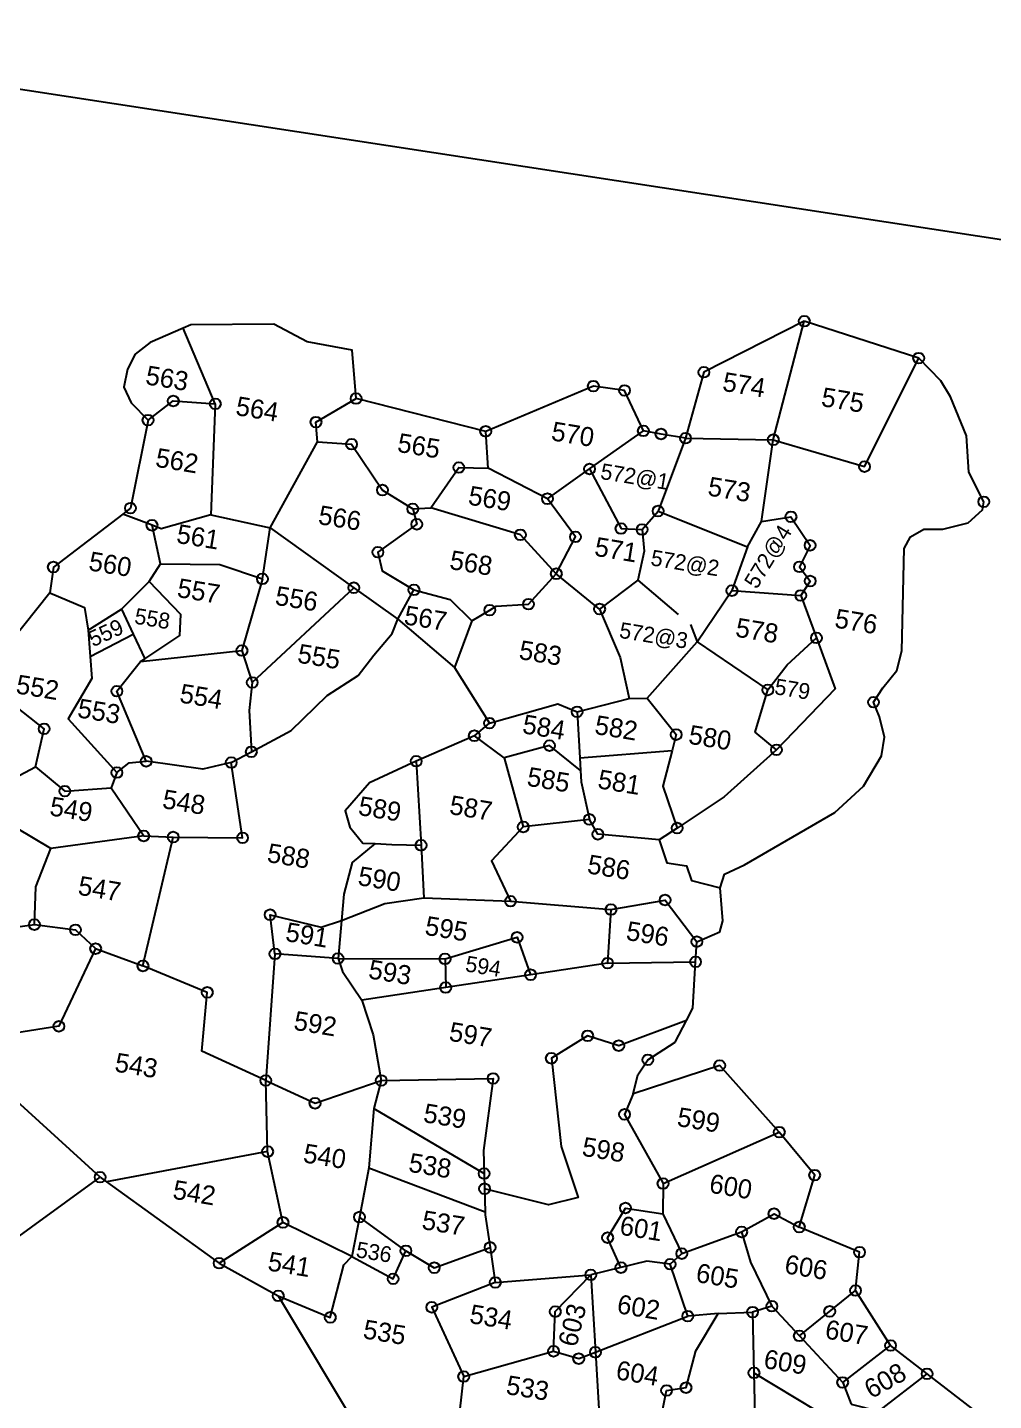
# Model space of a CAD drawing. Header units: metres. Extents: x 257001 to 263849, y 2203477 to 2206997.
# Drawn here: x 261844.2 to 262073, y 2205424.2 to 2205749.5 of the extents above; entities that cross this region are included whole.
import ezdxf

# ---------------------------------------------------------------- set-up
doc = ezdxf.new("R2010")
doc.units = ezdxf.units.M
doc.header["$MEASUREMENT"] = 0
doc.linetypes.add('DASHED', pattern=[0.75, 0.5, -0.25])
for name, color, linetype in [('OFF', 1, 'Continuous'), ('POLY_PARCEL', 6, 'Continuous'), ('POLY_SUBPARCEL', 6, 'DASHED'), ('POLY_WATER', 4, 'Continuous'), ('SYM_STONE', 1, 'Continuous'), ('TEXT_PARCEL', 7, 'Continuous')]:
    doc.layers.add(name, color=color, linetype=linetype)
doc.styles.add('TEXT_MAP', font='KRDEV050.TTF', dxfattribs={"height": 1.8})

# ---------------------------------------------------------------- blocks, each defined once
blk = doc.blocks.new('STONE')
at = {"layer": 'SYM_STONE'}
blk.add_circle((0, 0), 0.511, dxfattribs=at)
blk = doc.blocks.new('FRTH')
at = {"layer": 'OFF'}
blk.add_lwpolyline([(363.52, 1065.39), (42.05, 1061.92)], dxfattribs=at)
at = {"layer": 'POLY_PARCEL'}
for points in [[(157.39, 1052.74), (148.81, 1046.44), (148.11, 1040)], [(156.32, 1041.21), (157.39, 1052.74)], [(168.63, 1051.05), (157.39, 1052.74)], [(156.32, 1041.21), (165.24, 1040.1), (168.63, 1051.05)], [(158.24, 998.58), (158.45, 999.92), (160.14, 1001.12), (167.78, 1007.38), (170.04, 1010.27), (171.25, 1013.38), (171.25, 1015.15), (170.47, 1016.99), (169.69, 1018.26), (170.33, 1019.74), (171.39, 1021.58), (171.53, 1023.49), (170.19, 1033.06), (170.61, 1034.27), (171.74, 1035.18), (173.51, 1035.47), (175.77, 1036.46), (176.9, 1037.87), (176.9, 1038.65), (175.06, 1041.19), (174.29, 1044.55), (172.17, 1047.94), (171.03, 1049.28), (168.63, 1051.05)], [(116.78, 1038.65), (115.67, 1043.1), (111.35, 1043.2), (107.96, 1044.34), (100.25, 1042.99), (99.58, 1042.56)], [(99.58, 1042.56), (96.72, 1040.73), (95.51, 1039.39), (95.02, 1037.9), (94.95, 1036.14), (95.87, 1034.8), (97.71, 1033.45)], [(103.73, 1036), (99.58, 1042.56)], [(144.07, 1040.04), (141.69, 1043.52), (138.72, 1043.45), (129.37, 1037.58)], [(148.11, 1040), (156.32, 1041.21)], [(156.47, 1033.39), (156.32, 1041.21)], [(139.63, 1035.66), (144.07, 1040.04)], [(148.11, 1040), (145.76, 1040.02), (144.07, 1040.04)], [(148.11, 1040), (146.67, 1032.79)], [(113.86, 1034.02), (113.4, 1035.84), (116.78, 1038.65)], [(129.37, 1037.58), (116.78, 1038.65)], [(130.16, 1034.17), (129.37, 1037.58)], [(97.71, 1033.45), (99.77, 1035.62), (103.73, 1036)], [(103.73, 1036), (105.03, 1025.57)], [(136.16, 1032.24), (139.63, 1035.66)], [(139.63, 1035.66), (143.48, 1030.59), (145.46, 1030.82)], [(97.71, 1033.45), (97.42, 1024.97), (96.79, 1024.3)], [(110.74, 1025.26), (113.86, 1034.02)], [(113.86, 1034.02), (117.06, 1034.32), (120.64, 1030.52), (123.76, 1029.22)], [(125.44, 1029.6), (127.42, 1033.79), (130.16, 1034.17)], [(136.16, 1032.24), (130.16, 1034.17)], [(155.56, 1030.82), (156.47, 1033.39)], [(156.47, 1033.39), (159.15, 1034.29), (161.37, 1031.92), (160.71, 1029.75), (161.93, 1028.59), (161.27, 1027.1)], [(138.14, 1025.38), (139.36, 1029.11), (136.16, 1032.24)], [(145.46, 1030.82), (146.67, 1032.79)], [(146.67, 1032.79), (155.56, 1030.82)], [(145.46, 1030.82), (146, 1028.84), (145.84, 1026.02)], [(123.76, 1029.22), (125.44, 1029.6)], [(138.14, 1025.38), (134.19, 1028.46), (125.44, 1029.6)], [(123.76, 1029.22), (124.37, 1027.85), (121.17, 1024.65), (121.85, 1022.98), (125.11, 1021.69)], [(154.78, 1026.5), (161.27, 1027.1)], [(161.27, 1027.1), (163.38, 1023.38)], [(105.03, 1025.57), (100.61, 1023.51), (99.69, 1023.7)], [(105.03, 1025.57), (110.74, 1025.26)], [(145.84, 1026.02), (142.72, 1022.75)], [(152.31, 1021.2), (154.78, 1026.5)], [(96.79, 1024.3), (91.13, 1018.29), (91.2, 1015.82)], [(99.69, 1023.7), (96.79, 1024.3)], [(110.81, 1020.39), (110.74, 1025.26)], [(110.74, 1025.26), (119.47, 1020.97)], [(130.98, 1019.68), (132.49, 1020.96), (133.04, 1021.43), (136.01, 1022.11), (138.14, 1025.38)], [(142.72, 1022.75), (138.14, 1025.38)], [(101.06, 1020.24), (99.69, 1023.7)], [(159.65, 1017.78), (161.07, 1020.41), (163.38, 1023.38)], [(163.38, 1023.38), (165.92, 1018.92), (161.37, 1012.33)], [(124.07, 1018.72), (125.11, 1021.69)], [(125.11, 1021.69), (128.62, 1021.35), (130.98, 1019.68)], [(142.72, 1022.75), (145.38, 1018.53), (146.84, 1014.87)], [(101.06, 1020.24), (106.63, 1021.08), (110.81, 1020.39)], [(110.81, 1020.39), (110, 1013.39)], [(111.45, 1010.57), (119.47, 1020.97)], [(119.47, 1020.97), (124.07, 1018.72)], [(148.52, 1015.18), (152.31, 1021.2)], [(152.31, 1021.2), (159.65, 1017.78)], [(100.3, 1018.41), (101.06, 1020.24)], [(130.98, 1019.68), (130.09, 1015.06)], [(98.13, 1015.41), (98.17, 1015.44), (100.3, 1018.41)], [(101.06, 1011.12), (103.99, 1013.84), (103.76, 1015.82), (100.3, 1018.41)], [(112.43, 1004.09), (115.82, 1006.7), (118.64, 1010.5), (121.23, 1012.86), (122.37, 1014.99), (123.74, 1017.28), (124.07, 1018.72)], [(124.07, 1018.72), (130.09, 1015.06)], [(161.37, 1012.33), (159.1, 1013.64), (159.65, 1017.78)], [(91.2, 1015.82), (88.3, 1010.66), (83.28, 1010.87), (82.13, 1009.84)], [(91.2, 1015.82), (94.67, 1014.99), (95.35, 1012.93)], [(95.35, 1012.93), (98.13, 1015.41)], [(98.13, 1015.41), (99.6, 1013.25)], [(146.84, 1014.87), (148.52, 1015.18)], [(148.52, 1015.18), (151.79, 1012.21), (151.65, 1010.66)], [(130.09, 1015.06), (134.2, 1010.42)], [(142.2, 1012.82), (146.84, 1014.87)], [(95.35, 1012.93), (95.95, 1010.5)], [(95.95, 1010.5), (99.6, 1013.25)], [(99.6, 1013.25), (101.06, 1011.12)], [(100.71, 1010.8), (110, 1013.39)], [(110, 1013.39), (111.45, 1010.57)], [(134.2, 1010.42), (140.29, 1013.27), (142.2, 1012.82)], [(142.2, 1012.82), (143.15, 1008.56)], [(161.37, 1012.33), (157.23, 1007.13), (153.31, 1003.51)], [(95.95, 1010.5), (96.44, 1008.49), (94.85, 1004.36), (100.21, 1000.09)], [(102.77, 1001.59), (98.96, 1007.68), (100.71, 1010.8)], [(100.71, 1010.8), (101.06, 1011.12)], [(111.45, 1010.57), (111.6, 1007.91), (112.43, 1004.09)], [(132.98, 1009.01), (134.2, 1010.42)], [(143.15, 1008.56), (151.65, 1010.66)], [(151.65, 1010.66), (151.34, 1007.19), (153.31, 1003.51)], [(92.53, 999.37), (92.75, 1003.06), (89.06, 1005.09), (86.23, 1008.34), (82.13, 1009.84)], [(132.98, 1009.01), (127.95, 1005.74)], [(136.1, 1007.41), (132.98, 1009.01)], [(143.41, 1007.39), (140.14, 1009.24), (136.1, 1007.41)], [(136.1, 1007.41), (138.94, 1001.25)], [(143.15, 1008.56), (143.41, 1007.39)], [(143.41, 1007.39), (143.64, 1006.35), (145, 1002.97)], [(127.95, 1005.74), (123.92, 1003), (122.09, 1000.03), (122.77, 998.58), (124.22, 997.29), (125.38, 997.42)], [(127.95, 1005.74), (129.69, 997.97)], [(110.72, 1002.78), (112.43, 1004.09)], [(153.31, 1003.51), (151.82, 1002.13)], [(110.72, 1002.78), (108.18, 1001.74), (102.77, 1001.59)], [(106.45, 994.94), (112.93, 995.93), (110.72, 1002.78)], [(145, 1002.97), (138.94, 1001.25)], [(151.82, 1002.13), (146.01, 1001.71), (145, 1002.97)], [(100.21, 1000.09), (101.22, 1001.18), (102.77, 1001.59)], [(138.94, 1001.25), (136.49, 997.59), (138.89, 994.13)], [(151.82, 1002.13), (152.88, 1000.09), (154.75, 1000.14), (155.46, 998.83), (158.24, 998.58)], [(100.21, 1000.09), (99.92, 998.57)], [(89.85, 994.09), (90.72, 998), (92.53, 999.37)], [(92.53, 999.37), (95.64, 997.56), (99.92, 998.57)], [(99.92, 998.57), (103.68, 994.59)], [(156.89, 993.21), (158.87, 994.48), (159.01, 995.54), (158.24, 998.58)], [(125.38, 997.42), (123.53, 995.31), (123.23, 992.23), (123.42, 989.73)], [(125.38, 997.42), (126.96, 997.59), (129.69, 997.97)], [(129.69, 997.97), (130.77, 993.1)], [(148.39, 994.89), (153.29, 996.61), (156.89, 993.21)], [(103.68, 994.59), (95.21, 991.99)], [(103.68, 994.59), (106.45, 994.94)], [(105.61, 982.45), (106.45, 994.94)], [(138.89, 994.13), (148.39, 994.89)], [(148.39, 994.89), (148.89, 989.84)], [(95.21, 991.99), (89.85, 994.09)], [(123.42, 989.73), (127.19, 992), (130.77, 993.1)], [(130.77, 993.1), (138.89, 994.13)], [(157.08, 991.31), (156.89, 993.21)], [(94.85, 984.64), (94.41, 988.18), (95.21, 991.99)], [(133.67, 987.74), (140.06, 990.86), (141.89, 987.58)], [(148.89, 989.84), (157.08, 991.31)], [(157.12, 985.71), (157.53, 986.95), (157.08, 991.31)], [(117.73, 985.6), (116.68, 989.18), (121.63, 988.8), (123.42, 989.73)], [(123.42, 989.73), (123.69, 986.14)], [(148.89, 989.84), (141.89, 987.58)], [(123.69, 986.14), (133.67, 987.74)], [(133.67, 987.74), (134.17, 985.08)], [(141.89, 987.58), (134.17, 985.08)], [(123.69, 986.14), (117.73, 985.6)], [(117.73, 985.6), (118.82, 973.65)], [(123.69, 986.14), (124.3, 985), (126.55, 982.61)], [(157.12, 985.71), (151.2, 982.31), (148.15, 982.76), (145.11, 980.1), (147.39, 972.03), (149.75, 967.54), (147.09, 966.4), (140.88, 966.91)], [(153.29, 978.05), (153.43, 979.89), (154.13, 981.44), (156.4, 983.49), (157.12, 985.71)], [(91.13, 983.49), (94.85, 984.64)], [(94.85, 984.64), (98.76, 984.79), (100.93, 983.34)], [(134.17, 985.08), (126.55, 982.61)], [(100.93, 983.34), (98.69, 975.53), (94.7, 974.23), (94.3, 968.74)], [(100.93, 983.34), (105.61, 982.45)], [(118.82, 973.65), (112.39, 975.41), (112.01, 980.97), (105.61, 982.45)], [(126.55, 982.61), (128.12, 979.56), (129.58, 975.42)], [(167.5, 976.71), (160.92, 982.01), (153.29, 978.05)], [(153.29, 978.05), (152.8, 975.99), (157.45, 970.13)], [(129.58, 975.42), (139.99, 977.33), (140.19, 970.47), (140.61, 968.32)], [(157.45, 970.13), (167.5, 976.71)], [(170.82, 968.16), (171.46, 973.24), (167.5, 976.71)], [(118.82, 973.65), (123.76, 972.28), (129.58, 975.42)], [(129.58, 975.42), (129.32, 972.7)], [(120.08, 967.04), (118.82, 973.65)], [(129.32, 972.7), (140.61, 968.32)], [(129.32, 972.7), (129.78, 967.07)], [(157.45, 970.13), (157.9, 967.31)], [(165.52, 966.82), (168.26, 969.02), (170.82, 968.16)], [(140.61, 968.32), (140.88, 966.91)], [(154.81, 961.64), (153.11, 964.23), (154.32, 967.27), (157.9, 967.31)], [(157.9, 967.31), (160.27, 963.88)], [(177.04, 963.1), (176.83, 966.74), (170.82, 968.16)], [(120.08, 967.04), (105.52, 961.76)], [(122.6, 960.68), (120.08, 967.04)], [(129.78, 967.07), (129.65, 962.35)], [(129.78, 967.07), (141.3, 964.75)], [(140.88, 966.91), (141.3, 964.75)], [(160.27, 963.88), (165.52, 966.82)], [(165.52, 966.82), (166.82, 964.15), (169.48, 960.35)], [(141.3, 964.75), (141.35, 964.49), (142.3, 961.52)], [(159.35, 962.71), (160.27, 963.88)], [(104.85, 962.09), (105.52, 961.76)], [(129.65, 962.35), (129.55, 958.54)], [(134.5, 959.91), (129.65, 962.35)], [(159.35, 962.71), (157.14, 962.63), (154.81, 961.64)], [(161.79, 958.14), (159.35, 962.71)], [(172.5, 958.01), (177.04, 963.1)], [(181.15, 958.51), (177.04, 963.1)], [(105.52, 961.76), (117.27, 955.89)], [(122.6, 960.68), (117.27, 955.89)], [(129.55, 958.54), (122.6, 960.68)], [(134.5, 959.91), (137.4, 958.77), (142.3, 961.52)], [(142.3, 961.52), (143.32, 958.33)], [(154.81, 961.64), (152.11, 960.5)], [(129.55, 958.54), (133.74, 957.1), (134.5, 959.91)], [(143.32, 958.33), (152.11, 960.5)], [(149.81, 952.8), (149.36, 956.53), (152.11, 960.5)], [(152.11, 960.5), (153.73, 953.35)], [(164.59, 958.86), (167.77, 959.51)], [(169.48, 960.35), (167.77, 959.51)], [(167.77, 959.51), (168.83, 953.86)], [(169.48, 960.35), (172.5, 958.01)], [(123.29, 953.75), (128.47, 952.54), (128.92, 957.64), (129.55, 958.54)], [(143.32, 958.33), (137.78, 955.04), (141.82, 949.07)], [(153.73, 953.35), (161.79, 958.14)], [(158.27, 946.69), (160.8, 947.2), (160.95, 950.88), (162.72, 951.44), (163.07, 955.02), (164.59, 958.86)], [(164.59, 958.86), (161.79, 958.14)], [(172.5, 958.01), (177.25, 954.33)], [(177.25, 954.33), (181.15, 958.51)], [(184.99, 956.43), (181.15, 958.51)], [(117.27, 955.89), (123.29, 953.75)], [(178.39, 952.43), (181.06, 952.2), (184.99, 956.43)], [(189.77, 953.85), (184.99, 956.43)], [(177.25, 954.33), (178.39, 952.43)], [(123.29, 953.75), (133.19, 942.07), (141.99, 945.73)], [(149.81, 952.8), (152.27, 952.5), (153.73, 953.35)], [(153.73, 953.35), (155.04, 947.6)], [(168.83, 953.86), (175.27, 951.29)], [(168.83, 953.86), (171.05, 942.02)], [(141.82, 949.07), (149.81, 952.8)], [(141.99, 945.73), (141.82, 949.07)]]:
    blk.add_lwpolyline(points, dxfattribs=at)
at = {"layer": 'POLY_SUBPARCEL', "ltscale": 10}
for points in [[(155.56, 1030.82), (154.78, 1026.5)], [(145.84, 1026.02), (151.43, 1022.69), (152.31, 1021.2)]]:
    blk.add_lwpolyline(points, dxfattribs=at)
at = {"layer": 'POLY_WATER'}
for points in [[(104.85, 962.09), (95.1, 968.44), (94.3, 968.74)], [(82.29, 939.22), (104.85, 962.09)]]:
    blk.add_lwpolyline(points, dxfattribs=at)
at = {"layer": 'SYM_STONE'}
for p in [(157.39, 1052.74), (168.63, 1051.05), (148.81, 1046.44), (138.72, 1043.45), (141.69, 1043.52), (156.32, 1041.21), (144.07, 1040.04), (145.76, 1040.02), (148.11, 1040), (165.24, 1040.1), (116.78, 1038.65), (176.9, 1038.65), (129.37, 1037.58), (99.77, 1035.62), (103.73, 1036), (113.4, 1035.84), (139.63, 1035.66), (117.06, 1034.32), (159.15, 1034.29), (97.71, 1033.45), (127.42, 1033.79), (146.67, 1032.79), (136.16, 1032.24), (161.37, 1031.92), (120.64, 1030.52), (143.48, 1030.59), (145.46, 1030.82), (123.76, 1029.22), (139.36, 1029.11), (160.71, 1029.75), (124.37, 1027.85), (134.19, 1028.46), (161.93, 1028.59), (154.78, 1026.5), (161.27, 1027.1), (138.14, 1025.38), (97.42, 1024.97), (99.69, 1023.7), (121.17, 1024.65), (142.72, 1022.75), (163.38, 1023.38), (125.11, 1021.69), (136.01, 1022.11), (110.81, 1020.39), (119.47, 1020.97), (132.49, 1020.96), (91.13, 1018.29), (159.65, 1017.78), (169.69, 1018.26), (110, 1013.39), (142.2, 1012.82), (151.79, 1012.21), (161.37, 1012.33), (111.45, 1010.57), (134.2, 1010.42), (132.98, 1009.01), (140.14, 1009.24), (98.96, 1007.68), (127.95, 1005.74), (92.75, 1003.06), (112.43, 1004.09), (145, 1002.97), (153.31, 1003.51), (110.72, 1002.78), (146.01, 1001.71), (102.77, 1001.59), (138.94, 1001.25), (100.21, 1000.09), (129.69, 997.97), (95.64, 997.56), (153.29, 996.61), (112.93, 995.93), (103.68, 994.59), (106.45, 994.94), (138.89, 994.13), (148.39, 994.89), (156.89, 993.21), (157.08, 991.31), (140.06, 990.86), (116.68, 989.18), (148.89, 989.84), (133.67, 987.74), (141.89, 987.58), (123.69, 986.14), (98.76, 984.79), (117.73, 985.6), (134.17, 985.08), (94.85, 984.64), (100.93, 983.34), (105.61, 982.45), (148.15, 982.76), (151.2, 982.31), (112.01, 980.97), (154.13, 981.44), (160.92, 982.01), (145.11, 980.1), (139.99, 977.33), (152.8, 975.99), (167.5, 976.71), (98.69, 975.53), (129.58, 975.42), (118.82, 973.65), (171.46, 973.24), (123.76, 972.28), (157.45, 970.13), (140.61, 968.32), (168.26, 969.02), (170.82, 968.16), (120.08, 967.04), (140.88, 966.91), (154.32, 967.27), (165.52, 966.82), (176.83, 966.74), (153.11, 964.23), (159.35, 962.71), (160.27, 963.88), (177.04, 963.1), (104.85, 962.09), (129.65, 962.35), (142.3, 961.52), (154.81, 961.64), (122.6, 960.68), (152.11, 960.5), (169.48, 960.35), (174.95, 960.76), (134.5, 959.91), (167.77, 959.51), (137.4, 958.77), (143.32, 958.33), (161.79, 958.14), (172.5, 958.01), (181.15, 958.51), (133.74, 957.1), (149.36, 956.53), (184.99, 956.43), (117.27, 955.89), (137.78, 955.04), (123.29, 953.75), (168.83, 953.86), (177.25, 954.33), (128.47, 952.54), (149.81, 952.8), (152.27, 952.5), (153.73, 953.35), (162.72, 951.44), (160.95, 950.88), (141.82, 949.07)]:
    blk.add_blockref('STONE', p, dxfattribs=at)
at = {"layer": 'TEXT_PARCEL', "style": 'TEXT_MAP'}
for s, height, p in [('574', 1.8, (150.75, 1044.99)), ('575', 1.8, (160.19, 1045.08)), ('563', 1.8, (96.84, 1036.75)), ('570', 1.8, (135.54, 1037.75)), ('564', 1.8, (105.72, 1035.26)), ('565', 1.8, (121.36, 1034.31)), ('572@1', 1.5, (140.73, 1034.9)), ('573', 1.8, (150.98, 1035)), ('569', 1.8, (128.78, 1030.48)), ('562', 1.8, (99.03, 1029.21)), ('571', 1.8, (141.34, 1027.64)), ('566', 1.8, (115.09, 1026.36)), ('572@2', 1.5, (146.74, 1027.61)), ('568', 1.8, (128.03, 1024.18)), ('576', 1.8, (164.84, 1024.63)), ('561', 1.8, (102.16, 1022.43)), ('578', 1.8, (155.73, 1022.26)), ('572@3', 1.5, (144.92, 1020.37)), ('560', 1.8, (94.39, 1018.53)), ('557', 1.8, (103.05, 1017.39)), ('556', 1.8, (112.3, 1018.17)), ('567', 1.8, (124.63, 1018.33)), ('579', 1.5, (160.26, 1017.49)), ('583', 1.8, (135.88, 1016.85)), ('558', 1.5, (99.49, 1014.25)), ('555', 1.8, (115.28, 1013.12)), ('582', 1.8, (144.09, 1011.02)), ('580', 1.8, (152.99, 1011.55)), ('584', 1.8, (137.34, 1009.98)), ('554', 1.8, (104.9, 1007.59)), ('552', 1.8, (89.5, 1005.93)), ('581', 1.8, (145.21, 1006)), ('553', 1.8, (95.6, 1004.64)), ('585', 1.8, (138.57, 1005.15)), ('587', 1.8, (131.77, 1001.32)), ('589', 1.8, (123.29, 999.84)), ('586', 1.8, (145.54, 997.91)), ('548', 1.8, (104.91, 997.47)), ('549', 1.8, (94.51, 995.07)), ('588', 1.8, (115.5, 994.05)), ('590', 1.8, (124.33, 993.29)), ('596', 1.8, (150.18, 992.29)), ('595', 1.8, (131.34, 989.68)), ('547', 1.8, (98.37, 988.1)), ('591', 1.8, (118.43, 986.96)), ('594', 1.5, (135.68, 986.89)), ('593', 1.8, (126.74, 984.75)), ('597', 1.8, (135.21, 980.17)), ('592', 1.8, (120.56, 978.81)), ('599', 1.8, (157.79, 975.71)), ('543', 1.8, (104.51, 972.17)), ('539', 1.8, (134.07, 972.18)), ('598', 1.8, (149.38, 971.48)), ('600', 1.8, (161.81, 969.99)), ('540', 1.8, (123.48, 966.59)), ('538', 1.8, (133.45, 967.33)), ('601', 1.8, (154.1, 964.7)), ('606', 1.8, (170.07, 963.62)), ('537', 1.8, (135.57, 962.18)), ('605', 1.8, (161.94, 961.45)), ('542', 1.8, (111.87, 961.19)), ('536', 1.5, (129.87, 958.55)), ('607', 1.8, (174.85, 958.16)), ('602', 1.8, (155.06, 957.33)), ('541', 1.8, (121.83, 955.96)), ('534', 1.8, (141.46, 954.14)), ('609', 1.8, (169.58, 954.46)), ('535', 1.8, (131.76, 951.09)), ('604', 1.8, (155.97, 951.15)), ('533', 1.8, (145.95, 948.08))]:
    blk.add_text(s, height=height, dxfattribs=at).set_placement(p)
for s, height, rotation, p in [('572@4', 1.5, 67.7838, (157.08, 1026.94)), ('559', 1.5, 33.6733, (96.05, 1011.41)), ('603', 1.8, 85.5985, (151.89, 953.47)), ('608', 1.8, 38.8795, (180.18, 953.2))]:
    blk.add_text(s, height=height, rotation=rotation, dxfattribs=at).set_placement(p)

msp = doc.modelspace()

# ---------------------------------------------------------------- block references
at = {"xscale": 2.505484938487405, "yscale": 2.505484938487405, "zscale": 2.505484938487405, "rotation": 350.6616796215294}
msp.add_blockref('FRTH', (261211.09, 2203141.21), dxfattribs=at)

doc.saveas('drawing.dxf')
